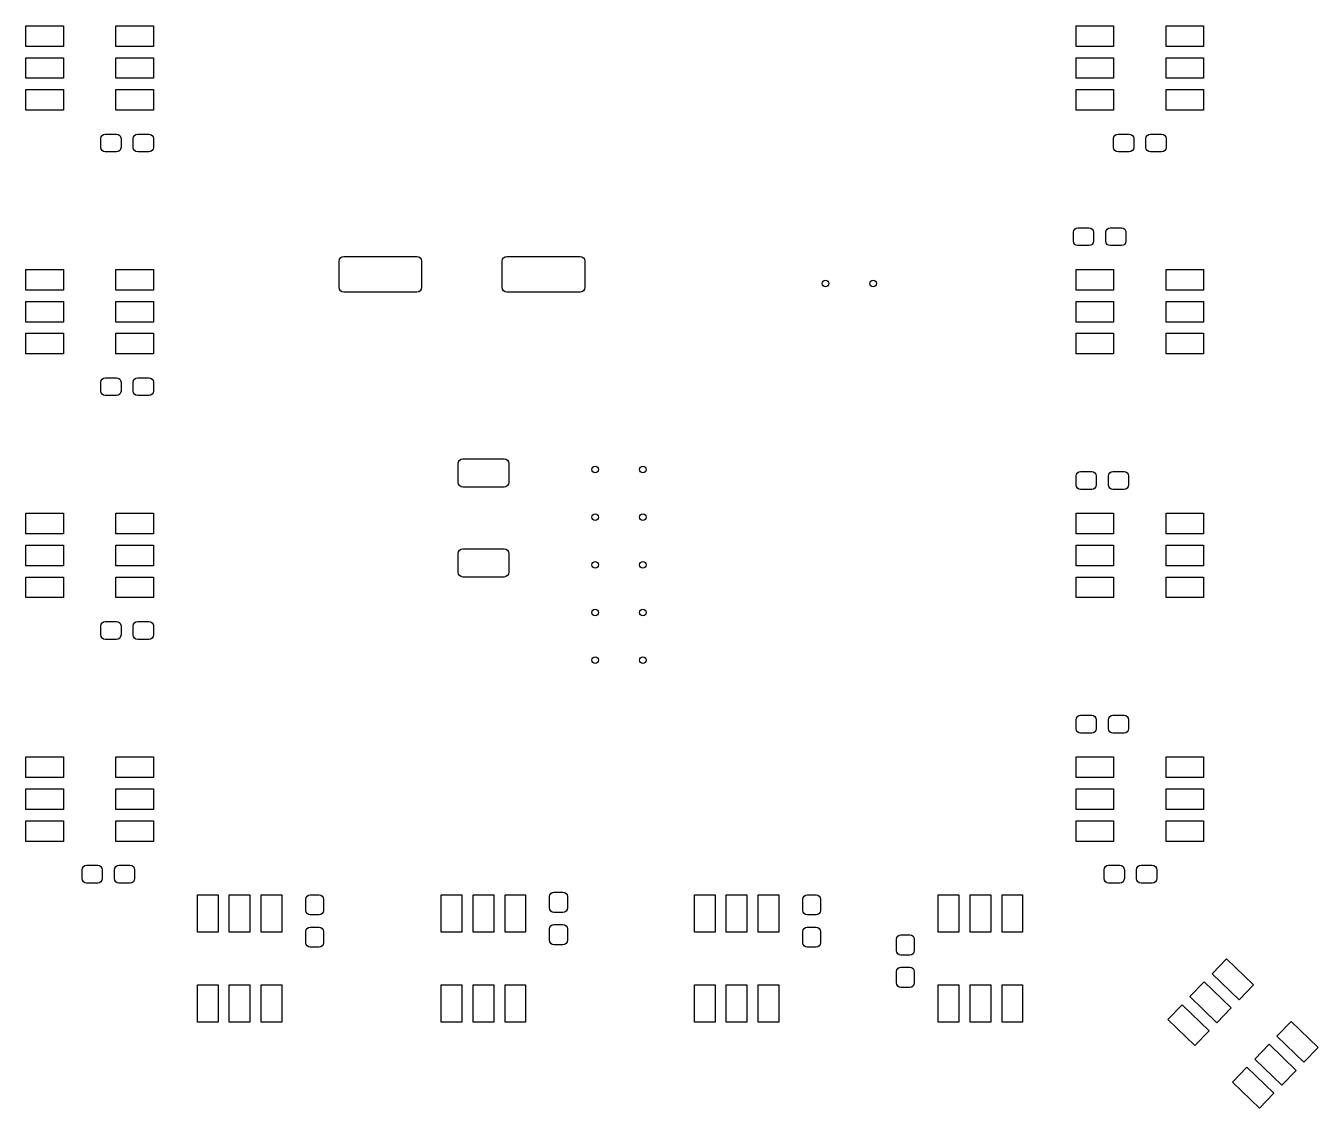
# Model space of a CAD drawing. Extents: x 4.2 to 6.91, y -6.16 to -1.32.
# Drawn here: x 4.197 to 6.91, y -6.161 to -3.888 of the extents above; entities that cross this region are included whole.
import ezdxf

# ---------------------------------------------------------------- set-up
doc = ezdxf.new("R2010")
doc.units = 0
doc.header["$MEASUREMENT"] = 0
doc.layers.add('BLACK', color=7, linetype='CONTINUOUS')

msp = doc.modelspace()

# ---------------------------------------------------------------- linework, layer by layer
at = {"layer": 'BLACK', "linetype": 'CONTINUOUS'}
for p, q in [((4.1969, -3.9311), (4.1969, -3.8878)), ((4.1969, -3.8878), (4.2756, -3.8878)), ((4.2756, -3.8878), (4.2756, -3.9311)), ((4.3858, -3.9311), (4.3858, -3.8878)), ((4.3858, -3.8878), (4.4646, -3.8878)), ((4.4646, -3.8878), (4.4646, -3.9311)), ((6.4016, -3.9311), (6.4016, -3.8878)), ((6.4016, -3.8878), (6.4803, -3.8878)), ((6.4803, -3.8878), (6.4803, -3.9311)), ((6.5906, -3.9311), (6.5906, -3.8878)), ((6.5906, -3.8878), (6.6693, -3.8878)), ((6.6693, -3.8878), (6.6693, -3.9311)), ((4.2756, -3.9311), (4.1969, -3.9311)), ((4.4646, -3.9311), (4.3858, -3.9311)), ((6.4803, -3.9311), (6.4016, -3.9311)), ((6.6693, -3.9311), (6.5906, -3.9311)), ((4.1969, -3.998), (4.1969, -3.9547)), ((4.1969, -3.9547), (4.2756, -3.9547)), ((4.2756, -3.9547), (4.2756, -3.998)), ((4.3858, -3.998), (4.3858, -3.9547)), ((4.3858, -3.9547), (4.4646, -3.9547)), ((4.4646, -3.9547), (4.4646, -3.998)), ((6.4016, -3.998), (6.4016, -3.9547)), ((6.4016, -3.9547), (6.4803, -3.9547)), ((6.4803, -3.9547), (6.4803, -3.998)), ((6.5906, -3.998), (6.5906, -3.9547)), ((6.5906, -3.9547), (6.6693, -3.9547)), ((6.6693, -3.9547), (6.6693, -3.998)), ((4.2756, -3.998), (4.1969, -3.998)), ((4.4646, -3.998), (4.3858, -3.998)), ((6.4803, -3.998), (6.4016, -3.998)), ((6.6693, -3.998), (6.5906, -3.998)), ((4.1969, -4.065), (4.1969, -4.0217)), ((4.1969, -4.0217), (4.2756, -4.0217)), ((4.2756, -4.0217), (4.2756, -4.065)), ((4.3858, -4.065), (4.3858, -4.0217)), ((4.3858, -4.0217), (4.4646, -4.0217)), ((4.4646, -4.0217), (4.4646, -4.065)), ((6.4016, -4.065), (6.4016, -4.0217)), ((6.4016, -4.0217), (6.4803, -4.0217)), ((6.4803, -4.0217), (6.4803, -4.065)), ((6.5906, -4.065), (6.5906, -4.0217)), ((6.5906, -4.0217), (6.6693, -4.0217)), ((6.6693, -4.0217), (6.6693, -4.065)), ((4.2756, -4.065), (4.1969, -4.065)), ((4.4646, -4.065), (4.3858, -4.065)), ((6.4803, -4.065), (6.4016, -4.065)), ((6.6693, -4.065), (6.5906, -4.065)), ((4.3543, -4.1245), (4.355, -4.1209)), ((4.355, -4.1209), (4.3571, -4.1179)), ((4.3571, -4.1179), (4.3601, -4.1159)), ((4.3601, -4.1159), (4.3637, -4.1152)), ((4.3637, -4.1152), (4.3873, -4.1152)), ((4.3873, -4.1152), (4.3909, -4.1159)), ((4.3909, -4.1159), (4.3939, -4.1179)), ((4.3939, -4.1179), (4.3959, -4.1209)), ((4.3959, -4.1209), (4.3967, -4.1245)), ((4.4222, -4.1245), (4.423, -4.1209)), ((4.423, -4.1209), (4.425, -4.1179)), ((4.425, -4.1179), (4.428, -4.1159)), ((4.428, -4.1159), (4.4316, -4.1152)), ((4.4316, -4.1152), (4.4552, -4.1152)), ((4.4552, -4.1152), (4.4588, -4.1159)), ((4.4588, -4.1159), (4.4618, -4.1179)), ((4.4618, -4.1179), (4.4639, -4.1209)), ((4.4639, -4.1209), (4.4646, -4.1245)), ((6.4803, -4.1245), (6.481, -4.1209)), ((6.481, -4.1209), (6.4831, -4.1179)), ((6.4831, -4.1179), (6.4861, -4.1159)), ((6.4861, -4.1159), (6.4897, -4.1152)), ((6.4897, -4.1152), (6.5133, -4.1152)), ((6.5133, -4.1152), (6.5169, -4.1159)), ((6.5169, -4.1159), (6.5199, -4.1179)), ((6.5199, -4.1179), (6.5219, -4.1209)), ((6.5219, -4.1209), (6.5226, -4.1245)), ((6.5482, -4.1245), (6.5489, -4.1209)), ((6.5489, -4.1209), (6.551, -4.1179)), ((6.551, -4.1179), (6.554, -4.1159)), ((6.554, -4.1159), (6.5576, -4.1152)), ((6.5576, -4.1152), (6.5812, -4.1152)), ((6.5812, -4.1152), (6.5848, -4.1159)), ((6.5848, -4.1159), (6.5878, -4.1179)), ((6.5878, -4.1179), (6.5898, -4.1209)), ((6.5898, -4.1209), (6.5906, -4.1245)), ((4.3543, -4.1432), (4.3543, -4.1245)), ((4.355, -4.1468), (4.3543, -4.1432)), ((4.3571, -4.1498), (4.355, -4.1468)), ((4.3601, -4.1518), (4.3571, -4.1498)), ((4.3939, -4.1498), (4.3909, -4.1518)), ((4.3959, -4.1468), (4.3939, -4.1498)), ((4.3967, -4.1432), (4.3959, -4.1468)), ((4.3967, -4.1245), (4.3967, -4.1432)), ((4.4222, -4.1432), (4.4222, -4.1245)), ((4.423, -4.1468), (4.4222, -4.1432)), ((4.425, -4.1498), (4.423, -4.1468)), ((4.428, -4.1518), (4.425, -4.1498)), ((4.4618, -4.1498), (4.4588, -4.1518)), ((4.4639, -4.1468), (4.4618, -4.1498)), ((4.4646, -4.1432), (4.4639, -4.1468)), ((4.4646, -4.1245), (4.4646, -4.1432)), ((6.4803, -4.1432), (6.4803, -4.1245)), ((6.481, -4.1468), (6.4803, -4.1432)), ((6.4831, -4.1498), (6.481, -4.1468)), ((6.4861, -4.1518), (6.4831, -4.1498)), ((6.5199, -4.1498), (6.5169, -4.1518)), ((6.5219, -4.1468), (6.5199, -4.1498)), ((6.5226, -4.1432), (6.5219, -4.1468)), ((6.5226, -4.1245), (6.5226, -4.1432)), ((6.5482, -4.1432), (6.5482, -4.1245)), ((6.5489, -4.1468), (6.5482, -4.1432)), ((6.551, -4.1498), (6.5489, -4.1468)), ((6.554, -4.1518), (6.551, -4.1498)), ((6.5878, -4.1498), (6.5848, -4.1518)), ((6.5898, -4.1468), (6.5878, -4.1498)), ((6.5906, -4.1432), (6.5898, -4.1468)), ((6.5906, -4.1245), (6.5906, -4.1432)), ((4.3637, -4.1526), (4.3601, -4.1518)), ((4.3873, -4.1526), (4.3637, -4.1526)), ((4.3909, -4.1518), (4.3873, -4.1526)), ((4.4316, -4.1526), (4.428, -4.1518)), ((4.4552, -4.1526), (4.4316, -4.1526)), ((4.4588, -4.1518), (4.4552, -4.1526)), ((6.4897, -4.1526), (6.4861, -4.1518)), ((6.5133, -4.1526), (6.4897, -4.1526)), ((6.5169, -4.1518), (6.5133, -4.1526)), ((6.5576, -4.1526), (6.554, -4.1518)), ((6.5812, -4.1526), (6.5576, -4.1526)), ((6.5848, -4.1518), (6.5812, -4.1526)), ((6.3989, -4.3147), (6.4019, -4.3127)), ((6.4019, -4.3127), (6.4055, -4.312)), ((6.4055, -4.312), (6.4291, -4.312)), ((6.4291, -4.312), (6.4327, -4.3127)), ((6.4327, -4.3127), (6.4357, -4.3147)), ((6.4668, -4.3147), (6.4698, -4.3127)), ((6.4698, -4.3127), (6.4734, -4.312)), ((6.4734, -4.312), (6.497, -4.312)), ((6.497, -4.312), (6.5006, -4.3127)), ((6.5006, -4.3127), (6.5037, -4.3147)), ((6.3962, -4.3214), (6.3969, -4.3178)), ((6.3962, -4.3401), (6.3962, -4.3214)), ((6.3969, -4.3436), (6.3962, -4.3401)), ((6.3969, -4.3178), (6.3989, -4.3147)), ((6.4357, -4.3147), (6.4378, -4.3178)), ((6.4378, -4.3178), (6.4385, -4.3214)), ((6.4385, -4.3401), (6.4378, -4.3436)), ((6.4385, -4.3214), (6.4385, -4.3401)), ((6.4641, -4.3214), (6.4648, -4.3178)), ((6.4641, -4.3401), (6.4641, -4.3214)), ((6.4648, -4.3436), (6.4641, -4.3401)), ((6.4648, -4.3178), (6.4668, -4.3147)), ((6.5037, -4.3147), (6.5057, -4.3178)), ((6.5057, -4.3178), (6.5064, -4.3214)), ((6.5064, -4.3401), (6.5057, -4.3436)), ((6.5064, -4.3214), (6.5064, -4.3401)), ((6.3989, -4.3467), (6.3969, -4.3436)), ((6.4019, -4.3487), (6.3989, -4.3467)), ((6.4055, -4.3494), (6.4019, -4.3487)), ((6.4291, -4.3494), (6.4055, -4.3494)), ((6.4327, -4.3487), (6.4291, -4.3494)), ((6.4357, -4.3467), (6.4327, -4.3487)), ((6.4378, -4.3436), (6.4357, -4.3467)), ((6.4668, -4.3467), (6.4648, -4.3436)), ((6.4698, -4.3487), (6.4668, -4.3467)), ((6.4734, -4.3494), (6.4698, -4.3487)), ((6.497, -4.3494), (6.4734, -4.3494)), ((6.5006, -4.3487), (6.497, -4.3494)), ((6.5037, -4.3467), (6.5006, -4.3487)), ((6.5057, -4.3436), (6.5037, -4.3467)), ((4.8543, -4.3819), (4.8551, -4.3781)), ((4.8543, -4.437), (4.8543, -4.3819)), ((4.8551, -4.3781), (4.8572, -4.3749)), ((4.8572, -4.3749), (4.8604, -4.3728)), ((4.8604, -4.3728), (4.8642, -4.372)), ((4.8642, -4.372), (5.0177, -4.372)), ((5.0177, -4.372), (5.0215, -4.3728)), ((5.0215, -4.3728), (5.0247, -4.3749)), ((5.0247, -4.3749), (5.0268, -4.3781)), ((5.0268, -4.3781), (5.0276, -4.3819)), ((5.0276, -4.3819), (5.0276, -4.437)), ((5.1969, -4.3819), (5.1976, -4.3781)), ((5.1969, -4.437), (5.1969, -4.3819)), ((5.1976, -4.3781), (5.1997, -4.3749)), ((5.1997, -4.3749), (5.2029, -4.3728)), ((5.2029, -4.3728), (5.2067, -4.372)), ((5.2067, -4.372), (5.3602, -4.372)), ((5.3602, -4.372), (5.364, -4.3728)), ((5.364, -4.3728), (5.3672, -4.3749)), ((5.3672, -4.3749), (5.3693, -4.3781)), ((5.3693, -4.3781), (5.3701, -4.3819)), ((5.3701, -4.3819), (5.3701, -4.437)), ((4.1969, -4.4429), (4.1969, -4.3996)), ((4.1969, -4.3996), (4.2756, -4.3996)), ((4.2756, -4.3996), (4.2756, -4.4429)), ((4.3858, -4.4429), (4.3858, -4.3996)), ((4.3858, -4.3996), (4.4646, -4.3996)), ((4.4646, -4.3996), (4.4646, -4.4429)), ((6.4016, -4.4429), (6.4016, -4.3996)), ((6.4016, -4.3996), (6.4803, -4.3996)), ((6.4803, -4.3996), (6.4803, -4.4429)), ((6.5906, -4.4429), (6.5906, -4.3996)), ((6.5906, -4.3996), (6.6693, -4.3996)), ((6.6693, -4.3996), (6.6693, -4.4429)), ((4.2756, -4.4429), (4.1969, -4.4429)), ((4.4646, -4.4429), (4.3858, -4.4429)), ((4.8551, -4.4408), (4.8543, -4.437)), ((4.8572, -4.444), (4.8551, -4.4408)), ((4.8604, -4.4461), (4.8572, -4.444)), ((4.8642, -4.4469), (4.8604, -4.4461)), ((5.0177, -4.4469), (4.8642, -4.4469)), ((5.0215, -4.4461), (5.0177, -4.4469)), ((5.0247, -4.444), (5.0215, -4.4461)), ((5.0268, -4.4408), (5.0247, -4.444)), ((5.0276, -4.437), (5.0268, -4.4408)), ((5.1976, -4.4408), (5.1969, -4.437)), ((5.1997, -4.444), (5.1976, -4.4408)), ((5.2029, -4.4461), (5.1997, -4.444)), ((5.2067, -4.4469), (5.2029, -4.4461)), ((5.3602, -4.4469), (5.2067, -4.4469)), ((5.364, -4.4461), (5.3602, -4.4469)), ((5.3672, -4.444), (5.364, -4.4461)), ((5.3693, -4.4408), (5.3672, -4.444)), ((5.3701, -4.437), (5.3693, -4.4408)), ((6.4803, -4.4429), (6.4016, -4.4429)), ((6.6693, -4.4429), (6.5906, -4.4429)), ((4.1969, -4.5098), (4.1969, -4.4665)), ((4.1969, -4.4665), (4.2756, -4.4665)), ((4.2756, -4.4665), (4.2756, -4.5098)), ((4.3858, -4.5098), (4.3858, -4.4665)), ((4.3858, -4.4665), (4.4646, -4.4665)), ((4.4646, -4.4665), (4.4646, -4.5098)), ((6.4016, -4.5098), (6.4016, -4.4665)), ((6.4016, -4.4665), (6.4803, -4.4665)), ((6.4803, -4.4665), (6.4803, -4.5098)), ((6.5906, -4.5098), (6.5906, -4.4665)), ((6.5906, -4.4665), (6.6693, -4.4665)), ((6.6693, -4.4665), (6.6693, -4.5098)), ((4.2756, -4.5098), (4.1969, -4.5098)), ((4.4646, -4.5098), (4.3858, -4.5098)), ((6.4803, -4.5098), (6.4016, -4.5098)), ((6.6693, -4.5098), (6.5906, -4.5098)), ((4.1969, -4.5768), (4.1969, -4.5335)), ((4.1969, -4.5335), (4.2756, -4.5335)), ((4.2756, -4.5335), (4.2756, -4.5768)), ((4.3858, -4.5768), (4.3858, -4.5335)), ((4.3858, -4.5335), (4.4646, -4.5335)), ((4.4646, -4.5335), (4.4646, -4.5768)), ((6.4016, -4.5768), (6.4016, -4.5335)), ((6.4016, -4.5335), (6.4803, -4.5335)), ((6.4803, -4.5335), (6.4803, -4.5768)), ((6.5906, -4.5768), (6.5906, -4.5335)), ((6.5906, -4.5335), (6.6693, -4.5335)), ((6.6693, -4.5335), (6.6693, -4.5768)), ((4.2756, -4.5768), (4.1969, -4.5768)), ((4.4646, -4.5768), (4.3858, -4.5768)), ((6.4803, -4.5768), (6.4016, -4.5768)), ((6.6693, -4.5768), (6.5906, -4.5768)), ((4.3543, -4.6363), (4.355, -4.6327)), ((4.3543, -4.655), (4.3543, -4.6363)), ((4.355, -4.6327), (4.3571, -4.6297)), ((4.3571, -4.6297), (4.3601, -4.6277)), ((4.3601, -4.6277), (4.3637, -4.627)), ((4.3637, -4.627), (4.3873, -4.627)), ((4.3873, -4.627), (4.3909, -4.6277)), ((4.3909, -4.6277), (4.3939, -4.6297)), ((4.3939, -4.6297), (4.3959, -4.6327)), ((4.3959, -4.6327), (4.3967, -4.6363)), ((4.3967, -4.6363), (4.3967, -4.655)), ((4.4222, -4.6363), (4.423, -4.6327)), ((4.4222, -4.655), (4.4222, -4.6363)), ((4.423, -4.6327), (4.425, -4.6297)), ((4.425, -4.6297), (4.428, -4.6277)), ((4.428, -4.6277), (4.4316, -4.627)), ((4.4316, -4.627), (4.4552, -4.627)), ((4.4552, -4.627), (4.4588, -4.6277)), ((4.4588, -4.6277), (4.4618, -4.6297)), ((4.4618, -4.6297), (4.4639, -4.6327)), ((4.4639, -4.6327), (4.4646, -4.6363)), ((4.4646, -4.6363), (4.4646, -4.655)), ((4.355, -4.6586), (4.3543, -4.655)), ((4.3571, -4.6616), (4.355, -4.6586)), ((4.3601, -4.6637), (4.3571, -4.6616)), ((4.3637, -4.6644), (4.3601, -4.6637)), ((4.3873, -4.6644), (4.3637, -4.6644)), ((4.3909, -4.6637), (4.3873, -4.6644)), ((4.3939, -4.6616), (4.3909, -4.6637)), ((4.3959, -4.6586), (4.3939, -4.6616)), ((4.3967, -4.655), (4.3959, -4.6586)), ((4.423, -4.6586), (4.4222, -4.655)), ((4.425, -4.6616), (4.423, -4.6586)), ((4.428, -4.6637), (4.425, -4.6616)), ((4.4316, -4.6644), (4.428, -4.6637)), ((4.4552, -4.6644), (4.4316, -4.6644)), ((4.4588, -4.6637), (4.4552, -4.6644)), ((4.4618, -4.6616), (4.4588, -4.6637)), ((4.4639, -4.6586), (4.4618, -4.6616)), ((4.4646, -4.655), (4.4639, -4.6586)), ((5.1051, -4.8033), (5.1072, -4.8001)), ((5.1072, -4.8001), (5.1104, -4.798)), ((5.1104, -4.798), (5.1142, -4.7972)), ((5.1142, -4.7972), (5.2008, -4.7972)), ((5.2008, -4.7972), (5.2046, -4.798)), ((5.2046, -4.798), (5.2077, -4.8001)), ((5.2077, -4.8001), (5.2099, -4.8033)), ((5.1043, -4.8071), (5.1051, -4.8033)), ((5.1043, -4.8465), (5.1043, -4.8071)), ((5.2099, -4.8033), (5.2106, -4.8071)), ((5.2106, -4.8071), (5.2106, -4.8465)), ((6.4023, -4.8296), (6.4043, -4.8266)), ((6.4043, -4.8266), (6.4073, -4.8245)), ((6.4073, -4.8245), (6.4109, -4.8238)), ((6.4109, -4.8238), (6.4345, -4.8238)), ((6.4345, -4.8238), (6.4381, -4.8245)), ((6.4381, -4.8245), (6.4412, -4.8266)), ((6.4412, -4.8266), (6.4432, -4.8296)), ((6.4702, -4.8296), (6.4722, -4.8266)), ((6.4722, -4.8266), (6.4753, -4.8245)), ((6.4753, -4.8245), (6.4788, -4.8238)), ((6.4788, -4.8238), (6.5025, -4.8238)), ((6.5025, -4.8238), (6.506, -4.8245)), ((6.506, -4.8245), (6.5091, -4.8266)), ((6.5091, -4.8266), (6.5111, -4.8296)), ((5.1051, -4.8502), (5.1043, -4.8465)), ((5.1072, -4.8534), (5.1051, -4.8502)), ((5.1104, -4.8556), (5.1072, -4.8534)), ((5.1142, -4.8563), (5.1104, -4.8556)), ((5.2046, -4.8556), (5.2008, -4.8563)), ((5.2077, -4.8534), (5.2046, -4.8556)), ((5.2099, -4.8502), (5.2077, -4.8534)), ((5.2106, -4.8465), (5.2099, -4.8502)), ((6.4016, -4.8332), (6.4023, -4.8296)), ((6.4016, -4.8519), (6.4016, -4.8332)), ((6.4023, -4.8554), (6.4016, -4.8519)), ((6.4043, -4.8585), (6.4023, -4.8554)), ((6.4432, -4.8554), (6.4412, -4.8585)), ((6.4432, -4.8296), (6.4439, -4.8332)), ((6.4439, -4.8519), (6.4432, -4.8554)), ((6.4439, -4.8332), (6.4439, -4.8519)), ((6.4695, -4.8332), (6.4702, -4.8296)), ((6.4695, -4.8519), (6.4695, -4.8332)), ((6.4702, -4.8554), (6.4695, -4.8519)), ((6.4722, -4.8585), (6.4702, -4.8554)), ((6.5111, -4.8554), (6.5091, -4.8585)), ((6.5111, -4.8296), (6.5118, -4.8332)), ((6.5118, -4.8519), (6.5111, -4.8554)), ((6.5118, -4.8332), (6.5118, -4.8519)), ((5.2008, -4.8563), (5.1142, -4.8563)), ((6.4073, -4.8605), (6.4043, -4.8585)), ((6.4109, -4.8612), (6.4073, -4.8605)), ((6.4345, -4.8612), (6.4109, -4.8612)), ((6.4381, -4.8605), (6.4345, -4.8612)), ((6.4412, -4.8585), (6.4381, -4.8605)), ((6.4753, -4.8605), (6.4722, -4.8585)), ((6.4788, -4.8612), (6.4753, -4.8605)), ((6.5025, -4.8612), (6.4788, -4.8612)), ((6.506, -4.8605), (6.5025, -4.8612)), ((6.5091, -4.8585), (6.506, -4.8605)), ((4.1969, -4.9547), (4.1969, -4.9114)), ((4.1969, -4.9114), (4.2756, -4.9114)), ((4.2756, -4.9114), (4.2756, -4.9547)), ((4.3858, -4.9547), (4.3858, -4.9114)), ((4.3858, -4.9114), (4.4646, -4.9114)), ((4.4646, -4.9114), (4.4646, -4.9547)), ((6.4016, -4.9547), (6.4016, -4.9114)), ((6.4016, -4.9114), (6.4803, -4.9114)), ((6.4803, -4.9114), (6.4803, -4.9547)), ((6.5906, -4.9547), (6.5906, -4.9114)), ((6.5906, -4.9114), (6.6693, -4.9114)), ((6.6693, -4.9114), (6.6693, -4.9547)), ((4.2756, -4.9547), (4.1969, -4.9547)), ((4.4646, -4.9547), (4.3858, -4.9547)), ((6.4803, -4.9547), (6.4016, -4.9547)), ((6.6693, -4.9547), (6.5906, -4.9547)), ((4.1969, -5.0217), (4.1969, -4.9783)), ((4.1969, -4.9783), (4.2756, -4.9783)), ((4.2756, -4.9783), (4.2756, -5.0217)), ((4.3858, -5.0217), (4.3858, -4.9783)), ((4.3858, -4.9783), (4.4646, -4.9783)), ((4.4646, -4.9783), (4.4646, -5.0217)), ((5.1051, -4.9923), (5.1072, -4.9891)), ((5.1072, -4.9891), (5.1104, -4.987)), ((5.1104, -4.987), (5.1142, -4.9862)), ((5.1142, -4.9862), (5.2008, -4.9862)), ((5.2008, -4.9862), (5.2046, -4.987)), ((5.2046, -4.987), (5.2077, -4.9891)), ((5.2077, -4.9891), (5.2099, -4.9923)), ((6.4016, -5.0217), (6.4016, -4.9783)), ((6.4016, -4.9783), (6.4803, -4.9783)), ((6.4803, -4.9783), (6.4803, -5.0217)), ((6.5906, -5.0217), (6.5906, -4.9783)), ((6.5906, -4.9783), (6.6693, -4.9783)), ((6.6693, -4.9783), (6.6693, -5.0217)), ((5.1043, -4.9961), (5.1051, -4.9923)), ((5.1043, -5.0354), (5.1043, -4.9961)), ((5.2099, -4.9923), (5.2106, -4.9961)), ((5.2106, -4.9961), (5.2106, -5.0354)), ((4.2756, -5.0217), (4.1969, -5.0217)), ((4.1969, -5.0886), (4.1969, -5.0453)), ((4.1969, -5.0453), (4.2756, -5.0453)), ((4.2756, -5.0453), (4.2756, -5.0886)), ((4.4646, -5.0217), (4.3858, -5.0217)), ((4.3858, -5.0886), (4.3858, -5.0453)), ((4.3858, -5.0453), (4.4646, -5.0453)), ((4.4646, -5.0453), (4.4646, -5.0886)), ((5.1051, -5.0392), (5.1043, -5.0354)), ((5.1072, -5.0424), (5.1051, -5.0392)), ((5.1104, -5.0445), (5.1072, -5.0424)), ((5.1142, -5.0453), (5.1104, -5.0445)), ((5.2008, -5.0453), (5.1142, -5.0453)), ((5.2046, -5.0445), (5.2008, -5.0453)), ((5.2077, -5.0424), (5.2046, -5.0445)), ((5.2099, -5.0392), (5.2077, -5.0424)), ((5.2106, -5.0354), (5.2099, -5.0392)), ((6.4803, -5.0217), (6.4016, -5.0217)), ((6.4016, -5.0886), (6.4016, -5.0453)), ((6.4016, -5.0453), (6.4803, -5.0453)), ((6.4803, -5.0453), (6.4803, -5.0886)), ((6.6693, -5.0217), (6.5906, -5.0217)), ((6.5906, -5.0886), (6.5906, -5.0453)), ((6.5906, -5.0453), (6.6693, -5.0453)), ((6.6693, -5.0453), (6.6693, -5.0886)), ((4.2756, -5.0886), (4.1969, -5.0886)), ((4.4646, -5.0886), (4.3858, -5.0886)), ((6.4803, -5.0886), (6.4016, -5.0886)), ((6.6693, -5.0886), (6.5906, -5.0886)), ((4.3543, -5.1481), (4.355, -5.1446)), ((4.3543, -5.1668), (4.3543, -5.1481)), ((4.355, -5.1446), (4.3571, -5.1415)), ((4.3571, -5.1415), (4.3601, -5.1395)), ((4.3601, -5.1395), (4.3637, -5.1388)), ((4.3637, -5.1388), (4.3873, -5.1388)), ((4.3873, -5.1388), (4.3909, -5.1395)), ((4.3909, -5.1395), (4.3939, -5.1415)), ((4.3939, -5.1415), (4.3959, -5.1446)), ((4.3959, -5.1446), (4.3967, -5.1481)), ((4.3967, -5.1481), (4.3967, -5.1668)), ((4.4222, -5.1481), (4.423, -5.1446)), ((4.4222, -5.1668), (4.4222, -5.1481)), ((4.423, -5.1446), (4.425, -5.1415)), ((4.425, -5.1415), (4.428, -5.1395)), ((4.428, -5.1395), (4.4316, -5.1388)), ((4.4316, -5.1388), (4.4552, -5.1388)), ((4.4552, -5.1388), (4.4588, -5.1395)), ((4.4588, -5.1395), (4.4618, -5.1415)), ((4.4618, -5.1415), (4.4639, -5.1446)), ((4.4639, -5.1446), (4.4646, -5.1481)), ((4.4646, -5.1481), (4.4646, -5.1668)), ((4.355, -5.1704), (4.3543, -5.1668)), ((4.3571, -5.1734), (4.355, -5.1704)), ((4.3601, -5.1755), (4.3571, -5.1734)), ((4.3637, -5.1762), (4.3601, -5.1755)), ((4.3873, -5.1762), (4.3637, -5.1762)), ((4.3909, -5.1755), (4.3873, -5.1762)), ((4.3939, -5.1734), (4.3909, -5.1755)), ((4.3959, -5.1704), (4.3939, -5.1734)), ((4.3967, -5.1668), (4.3959, -5.1704)), ((4.423, -5.1704), (4.4222, -5.1668)), ((4.425, -5.1734), (4.423, -5.1704)), ((4.428, -5.1755), (4.425, -5.1734)), ((4.4316, -5.1762), (4.428, -5.1755)), ((4.4552, -5.1762), (4.4316, -5.1762)), ((4.4588, -5.1755), (4.4552, -5.1762)), ((4.4618, -5.1734), (4.4588, -5.1755)), ((4.4639, -5.1704), (4.4618, -5.1734)), ((4.4646, -5.1668), (4.4639, -5.1704)), ((6.4016, -5.345), (6.4023, -5.3414)), ((6.4023, -5.3414), (6.4043, -5.3384)), ((6.4043, -5.3384), (6.4073, -5.3363)), ((6.4073, -5.3363), (6.4109, -5.3356)), ((6.4109, -5.3356), (6.4345, -5.3356)), ((6.4345, -5.3356), (6.4381, -5.3363)), ((6.4381, -5.3363), (6.4412, -5.3384)), ((6.4412, -5.3384), (6.4432, -5.3414)), ((6.4432, -5.3414), (6.4439, -5.345)), ((6.4695, -5.345), (6.4702, -5.3414)), ((6.4702, -5.3414), (6.4722, -5.3384)), ((6.4722, -5.3384), (6.4753, -5.3363)), ((6.4753, -5.3363), (6.4788, -5.3356)), ((6.4788, -5.3356), (6.5025, -5.3356)), ((6.5025, -5.3356), (6.506, -5.3363)), ((6.506, -5.3363), (6.5091, -5.3384)), ((6.5091, -5.3384), (6.5111, -5.3414)), ((6.5111, -5.3414), (6.5118, -5.345)), ((6.4016, -5.3637), (6.4016, -5.345)), ((6.4023, -5.3673), (6.4016, -5.3637)), ((6.4043, -5.3703), (6.4023, -5.3673)), ((6.4073, -5.3723), (6.4043, -5.3703)), ((6.4412, -5.3703), (6.4381, -5.3723)), ((6.4432, -5.3673), (6.4412, -5.3703)), ((6.4439, -5.3637), (6.4432, -5.3673)), ((6.4439, -5.345), (6.4439, -5.3637)), ((6.4695, -5.3637), (6.4695, -5.345)), ((6.4702, -5.3673), (6.4695, -5.3637)), ((6.4722, -5.3703), (6.4702, -5.3673)), ((6.4753, -5.3723), (6.4722, -5.3703)), ((6.5091, -5.3703), (6.506, -5.3723)), ((6.5111, -5.3673), (6.5091, -5.3703)), ((6.5118, -5.3637), (6.5111, -5.3673)), ((6.5118, -5.345), (6.5118, -5.3637)), ((6.4109, -5.373), (6.4073, -5.3723)), ((6.4345, -5.373), (6.4109, -5.373)), ((6.4381, -5.3723), (6.4345, -5.373)), ((6.4788, -5.373), (6.4753, -5.3723)), ((6.5025, -5.373), (6.4788, -5.373)), ((6.506, -5.3723), (6.5025, -5.373)), ((4.1969, -5.4665), (4.1969, -5.4232)), ((4.1969, -5.4232), (4.2756, -5.4232)), ((4.2756, -5.4232), (4.2756, -5.4665)), ((4.3858, -5.4665), (4.3858, -5.4232)), ((4.3858, -5.4232), (4.4646, -5.4232)), ((4.4646, -5.4232), (4.4646, -5.4665)), ((6.4016, -5.4665), (6.4016, -5.4232)), ((6.4016, -5.4232), (6.4803, -5.4232)), ((6.4803, -5.4232), (6.4803, -5.4665)), ((6.5906, -5.4665), (6.5906, -5.4232)), ((6.5906, -5.4232), (6.6693, -5.4232)), ((6.6693, -5.4232), (6.6693, -5.4665)), ((4.2756, -5.4665), (4.1969, -5.4665)), ((4.4646, -5.4665), (4.3858, -5.4665)), ((6.4803, -5.4665), (6.4016, -5.4665)), ((6.6693, -5.4665), (6.5906, -5.4665)), ((4.1969, -5.5335), (4.1969, -5.4902)), ((4.1969, -5.4902), (4.2756, -5.4902)), ((4.2756, -5.4902), (4.2756, -5.5335)), ((4.3858, -5.5335), (4.3858, -5.4902)), ((4.3858, -5.4902), (4.4646, -5.4902)), ((4.4646, -5.4902), (4.4646, -5.5335)), ((6.4016, -5.5335), (6.4016, -5.4902)), ((6.4016, -5.4902), (6.4803, -5.4902)), ((6.4803, -5.4902), (6.4803, -5.5335)), ((6.5906, -5.5335), (6.5906, -5.4902)), ((6.5906, -5.4902), (6.6693, -5.4902)), ((6.6693, -5.4902), (6.6693, -5.5335)), ((4.2756, -5.5335), (4.1969, -5.5335)), ((4.4646, -5.5335), (4.3858, -5.5335)), ((6.4803, -5.5335), (6.4016, -5.5335)), ((6.6693, -5.5335), (6.5906, -5.5335)), ((4.1969, -5.6004), (4.1969, -5.5571)), ((4.1969, -5.5571), (4.2756, -5.5571)), ((4.2756, -5.5571), (4.2756, -5.6004)), ((4.3858, -5.6004), (4.3858, -5.5571)), ((4.3858, -5.5571), (4.4646, -5.5571)), ((4.4646, -5.5571), (4.4646, -5.6004)), ((6.4016, -5.6004), (6.4016, -5.5571)), ((6.4016, -5.5571), (6.4803, -5.5571)), ((6.4803, -5.5571), (6.4803, -5.6004)), ((6.5906, -5.6004), (6.5906, -5.5571)), ((6.5906, -5.5571), (6.6693, -5.5571)), ((6.6693, -5.5571), (6.6693, -5.6004)), ((4.2756, -5.6004), (4.1969, -5.6004)), ((4.4646, -5.6004), (4.3858, -5.6004)), ((6.4803, -5.6004), (6.4016, -5.6004)), ((6.6693, -5.6004), (6.5906, -5.6004)), ((4.315, -5.6599), (4.3157, -5.6564)), ((4.315, -5.6786), (4.315, -5.6599)), ((4.3157, -5.6564), (4.3177, -5.6533)), ((4.3177, -5.6533), (4.3207, -5.6513)), ((4.3207, -5.6513), (4.3243, -5.6506)), ((4.3243, -5.6506), (4.3479, -5.6506)), ((4.3479, -5.6506), (4.3515, -5.6513)), ((4.3515, -5.6513), (4.3545, -5.6533)), ((4.3545, -5.6533), (4.3566, -5.6564)), ((4.3566, -5.6564), (4.3573, -5.6599)), ((4.3573, -5.6599), (4.3573, -5.6786)), ((4.3829, -5.6599), (4.3836, -5.6564)), ((4.3829, -5.6786), (4.3829, -5.6599)), ((4.3836, -5.6564), (4.3856, -5.6533)), ((4.3856, -5.6533), (4.3886, -5.6513)), ((4.3886, -5.6513), (4.3922, -5.6506)), ((4.3922, -5.6506), (4.4158, -5.6506)), ((4.4158, -5.6506), (4.4194, -5.6513)), ((4.4194, -5.6513), (4.4225, -5.6533)), ((4.4225, -5.6533), (4.4245, -5.6564)), ((4.4245, -5.6564), (4.4252, -5.6599)), ((4.4252, -5.6599), (4.4252, -5.6786)), ((6.4606, -5.6599), (6.4613, -5.6564)), ((6.4606, -5.6786), (6.4606, -5.6599)), ((6.4613, -5.6564), (6.4634, -5.6533)), ((6.4634, -5.6533), (6.4664, -5.6513)), ((6.4664, -5.6513), (6.47, -5.6506)), ((6.47, -5.6506), (6.4936, -5.6506)), ((6.4936, -5.6506), (6.4972, -5.6513)), ((6.4972, -5.6513), (6.5002, -5.6533)), ((6.5002, -5.6533), (6.5022, -5.6564)), ((6.5022, -5.6564), (6.503, -5.6599)), ((6.503, -5.6599), (6.503, -5.6786)), ((6.5285, -5.6599), (6.5293, -5.6564)), ((6.5285, -5.6786), (6.5285, -5.6599)), ((6.5293, -5.6564), (6.5313, -5.6533)), ((6.5313, -5.6533), (6.5343, -5.6513)), ((6.5343, -5.6513), (6.5379, -5.6506)), ((6.5379, -5.6506), (6.5615, -5.6506)), ((6.5615, -5.6506), (6.5651, -5.6513)), ((6.5651, -5.6513), (6.5681, -5.6533)), ((6.5681, -5.6533), (6.5702, -5.6564)), ((6.5702, -5.6564), (6.5709, -5.6599)), ((6.5709, -5.6599), (6.5709, -5.6786)), ((4.3157, -5.6822), (4.315, -5.6786)), ((4.3177, -5.6853), (4.3157, -5.6822)), ((4.3207, -5.6873), (4.3177, -5.6853)), ((4.3243, -5.688), (4.3207, -5.6873)), ((4.3479, -5.688), (4.3243, -5.688)), ((4.3515, -5.6873), (4.3479, -5.688)), ((4.3545, -5.6853), (4.3515, -5.6873)), ((4.3566, -5.6822), (4.3545, -5.6853)), ((4.3573, -5.6786), (4.3566, -5.6822)), ((4.3836, -5.6822), (4.3829, -5.6786)), ((4.3856, -5.6853), (4.3836, -5.6822)), ((4.3886, -5.6873), (4.3856, -5.6853)), ((4.3922, -5.688), (4.3886, -5.6873)), ((4.4158, -5.688), (4.3922, -5.688)), ((4.4194, -5.6873), (4.4158, -5.688)), ((4.4225, -5.6853), (4.4194, -5.6873)), ((4.4245, -5.6822), (4.4225, -5.6853)), ((4.4252, -5.6786), (4.4245, -5.6822)), ((6.4613, -5.6822), (6.4606, -5.6786)), ((6.4634, -5.6853), (6.4613, -5.6822)), ((6.4664, -5.6873), (6.4634, -5.6853)), ((6.47, -5.688), (6.4664, -5.6873)), ((6.4936, -5.688), (6.47, -5.688)), ((6.4972, -5.6873), (6.4936, -5.688)), ((6.5002, -5.6853), (6.4972, -5.6873)), ((6.5022, -5.6822), (6.5002, -5.6853)), ((6.503, -5.6786), (6.5022, -5.6822)), ((6.5293, -5.6822), (6.5285, -5.6786)), ((6.5313, -5.6853), (6.5293, -5.6822)), ((6.5343, -5.6873), (6.5313, -5.6853)), ((6.5379, -5.688), (6.5343, -5.6873)), ((6.5615, -5.688), (6.5379, -5.688)), ((6.5651, -5.6873), (6.5615, -5.688)), ((6.5681, -5.6853), (6.5651, -5.6873)), ((6.5702, -5.6822), (6.5681, -5.6853)), ((6.5709, -5.6786), (6.5702, -5.6822)), ((4.5571, -5.7913), (4.5571, -5.7126)), ((4.5571, -5.7126), (4.6004, -5.7126)), ((4.6004, -5.7126), (4.6004, -5.7913)), ((4.624, -5.7913), (4.624, -5.7126)), ((4.624, -5.7126), (4.6673, -5.7126)), ((4.6673, -5.7126), (4.6673, -5.7913)), ((4.6909, -5.7913), (4.6909, -5.7126)), ((4.6909, -5.7126), (4.7343, -5.7126)), ((4.7343, -5.7126), (4.7343, -5.7913)), ((4.7844, -5.7219), (4.7852, -5.7184)), ((4.7844, -5.7456), (4.7844, -5.7219)), ((4.7852, -5.7184), (4.7872, -5.7153)), ((4.7872, -5.7153), (4.7902, -5.7133)), ((4.7902, -5.7133), (4.7938, -5.7126)), ((4.7938, -5.7126), (4.8125, -5.7126)), ((4.8125, -5.7126), (4.8161, -5.7133)), ((4.8161, -5.7133), (4.8191, -5.7153)), ((4.8191, -5.7153), (4.8211, -5.7184)), ((4.8211, -5.7184), (4.8219, -5.7219)), ((4.8219, -5.7219), (4.8219, -5.7456)), ((5.0689, -5.7913), (5.0689, -5.7126)), ((5.0689, -5.7126), (5.1122, -5.7126)), ((5.1122, -5.7126), (5.1122, -5.7913)), ((5.1358, -5.7913), (5.1358, -5.7126)), ((5.1358, -5.7126), (5.1791, -5.7126)), ((5.1791, -5.7126), (5.1791, -5.7913)), ((5.2028, -5.7913), (5.2028, -5.7126)), ((5.2028, -5.7126), (5.2461, -5.7126)), ((5.2461, -5.7126), (5.2461, -5.7913)), ((5.2963, -5.7165), (5.297, -5.713)), ((5.2963, -5.7402), (5.2963, -5.7165)), ((5.297, -5.713), (5.299, -5.7099)), ((5.299, -5.7099), (5.302, -5.7079)), ((5.302, -5.7079), (5.3056, -5.7072)), ((5.3056, -5.7072), (5.3243, -5.7072)), ((5.3243, -5.7072), (5.3279, -5.7079)), ((5.3279, -5.7079), (5.3309, -5.7099)), ((5.3309, -5.7099), (5.3329, -5.713)), ((5.3329, -5.713), (5.3337, -5.7165)), ((5.3337, -5.7165), (5.3337, -5.7402)), ((5.6004, -5.7913), (5.6004, -5.7126)), ((5.6004, -5.7126), (5.6437, -5.7126)), ((5.6437, -5.7126), (5.6437, -5.7913)), ((5.6673, -5.7913), (5.6673, -5.7126)), ((5.6673, -5.7126), (5.7106, -5.7126)), ((5.7106, -5.7126), (5.7106, -5.7913)), ((5.7343, -5.7913), (5.7343, -5.7126)), ((5.7343, -5.7126), (5.7776, -5.7126)), ((5.7776, -5.7126), (5.7776, -5.7913)), ((5.8278, -5.7219), (5.8285, -5.7184)), ((5.8278, -5.7456), (5.8278, -5.7219)), ((5.8285, -5.7184), (5.8305, -5.7153)), ((5.8305, -5.7153), (5.8335, -5.7133)), ((5.8335, -5.7133), (5.8371, -5.7126)), ((5.8371, -5.7126), (5.8558, -5.7126)), ((5.8558, -5.7126), (5.8594, -5.7133)), ((5.8594, -5.7133), (5.8624, -5.7153)), ((5.8624, -5.7153), (5.8644, -5.7184)), ((5.8644, -5.7184), (5.8652, -5.7219)), ((5.8652, -5.7219), (5.8652, -5.7456)), ((6.1122, -5.7913), (6.1122, -5.7126)), ((6.1122, -5.7126), (6.1555, -5.7126)), ((6.1555, -5.7126), (6.1555, -5.7913)), ((6.1791, -5.7913), (6.1791, -5.7126)), ((6.1791, -5.7126), (6.2224, -5.7126)), ((6.2224, -5.7126), (6.2224, -5.7913)), ((6.2461, -5.7913), (6.2461, -5.7126)), ((6.2461, -5.7126), (6.2894, -5.7126)), ((6.2894, -5.7126), (6.2894, -5.7913)), ((4.7852, -5.7491), (4.7844, -5.7456)), ((4.7872, -5.7522), (4.7852, -5.7491)), ((4.8211, -5.7491), (4.8191, -5.7522)), ((4.8219, -5.7456), (4.8211, -5.7491)), ((5.297, -5.7437), (5.2963, -5.7402)), ((5.299, -5.7468), (5.297, -5.7437)), ((5.302, -5.7488), (5.299, -5.7468)), ((5.3056, -5.7495), (5.302, -5.7488)), ((5.3243, -5.7495), (5.3056, -5.7495)), ((5.3279, -5.7488), (5.3243, -5.7495)), ((5.3309, -5.7468), (5.3279, -5.7488)), ((5.3329, -5.7437), (5.3309, -5.7468)), ((5.3337, -5.7402), (5.3329, -5.7437)), ((5.8285, -5.7491), (5.8278, -5.7456)), ((5.8305, -5.7522), (5.8285, -5.7491)), ((5.8644, -5.7491), (5.8624, -5.7522)), ((5.8652, -5.7456), (5.8644, -5.7491)), ((4.7902, -5.7542), (4.7872, -5.7522)), ((4.7938, -5.7549), (4.7902, -5.7542)), ((4.8125, -5.7549), (4.7938, -5.7549)), ((4.8161, -5.7542), (4.8125, -5.7549)), ((4.8191, -5.7522), (4.8161, -5.7542)), ((5.297, -5.7809), (5.299, -5.7778)), ((5.299, -5.7778), (5.302, -5.7758)), ((5.302, -5.7758), (5.3056, -5.7751)), ((5.3056, -5.7751), (5.3243, -5.7751)), ((5.3243, -5.7751), (5.3279, -5.7758)), ((5.3279, -5.7758), (5.3309, -5.7778)), ((5.3309, -5.7778), (5.3329, -5.7809)), ((5.8335, -5.7542), (5.8305, -5.7522)), ((5.8371, -5.7549), (5.8335, -5.7542)), ((5.8558, -5.7549), (5.8371, -5.7549)), ((5.8594, -5.7542), (5.8558, -5.7549)), ((5.8624, -5.7522), (5.8594, -5.7542)), ((4.6004, -5.7913), (4.5571, -5.7913)), ((4.6673, -5.7913), (4.624, -5.7913)), ((4.7343, -5.7913), (4.6909, -5.7913)), ((4.7844, -5.7899), (4.7852, -5.7863)), ((4.7844, -5.8135), (4.7844, -5.7899)), ((4.7852, -5.7863), (4.7872, -5.7833)), ((4.7872, -5.7833), (4.7902, -5.7812)), ((4.7902, -5.7812), (4.7938, -5.7805)), ((4.7938, -5.7805), (4.8125, -5.7805)), ((4.8125, -5.7805), (4.8161, -5.7812)), ((4.8161, -5.7812), (4.8191, -5.7833)), ((4.8191, -5.7833), (4.8211, -5.7863)), ((4.8211, -5.7863), (4.8219, -5.7899)), ((4.8219, -5.7899), (4.8219, -5.8135)), ((5.1122, -5.7913), (5.0689, -5.7913)), ((5.1791, -5.7913), (5.1358, -5.7913)), ((5.2461, -5.7913), (5.2028, -5.7913)), ((5.2963, -5.7844), (5.297, -5.7809)), ((5.2963, -5.8081), (5.2963, -5.7844)), ((5.3329, -5.7809), (5.3337, -5.7844)), ((5.3337, -5.7844), (5.3337, -5.8081)), ((5.6437, -5.7913), (5.6004, -5.7913)), ((5.7106, -5.7913), (5.6673, -5.7913)), ((5.7776, -5.7913), (5.7343, -5.7913)), ((5.8278, -5.7899), (5.8285, -5.7863)), ((5.8278, -5.8135), (5.8278, -5.7899)), ((5.8285, -5.7863), (5.8305, -5.7833)), ((5.8305, -5.7833), (5.8335, -5.7812)), ((5.8335, -5.7812), (5.8371, -5.7805)), ((5.8371, -5.7805), (5.8558, -5.7805)), ((5.8558, -5.7805), (5.8594, -5.7812)), ((5.8594, -5.7812), (5.8624, -5.7833)), ((5.8624, -5.7833), (5.8644, -5.7863)), ((5.8644, -5.7863), (5.8652, -5.7899)), ((5.8652, -5.7899), (5.8652, -5.8135)), ((6.0246, -5.8061), (6.0253, -5.8025)), ((6.0253, -5.8025), (6.0273, -5.7995)), ((6.0273, -5.7995), (6.0304, -5.7975)), ((6.0304, -5.7975), (6.034, -5.7968)), ((6.034, -5.7968), (6.0527, -5.7968)), ((6.0527, -5.7968), (6.0562, -5.7975)), ((6.0562, -5.7975), (6.0593, -5.7995)), ((6.0593, -5.7995), (6.0613, -5.8025)), ((6.0613, -5.8025), (6.062, -5.8061)), ((6.1555, -5.7913), (6.1122, -5.7913)), ((6.2224, -5.7913), (6.1791, -5.7913)), ((6.2894, -5.7913), (6.2461, -5.7913)), ((4.7852, -5.8171), (4.7844, -5.8135)), ((4.7872, -5.8201), (4.7852, -5.8171)), ((4.7902, -5.8221), (4.7872, -5.8201)), ((4.7938, -5.8228), (4.7902, -5.8221)), ((4.8125, -5.8228), (4.7938, -5.8228)), ((4.8161, -5.8221), (4.8125, -5.8228)), ((4.8191, -5.8201), (4.8161, -5.8221)), ((4.8211, -5.8171), (4.8191, -5.8201)), ((4.8219, -5.8135), (4.8211, -5.8171)), ((5.297, -5.8116), (5.2963, -5.8081)), ((5.299, -5.8147), (5.297, -5.8116)), ((5.302, -5.8167), (5.299, -5.8147)), ((5.3056, -5.8174), (5.302, -5.8167)), ((5.3243, -5.8174), (5.3056, -5.8174)), ((5.3279, -5.8167), (5.3243, -5.8174)), ((5.3309, -5.8147), (5.3279, -5.8167)), ((5.3329, -5.8116), (5.3309, -5.8147)), ((5.3337, -5.8081), (5.3329, -5.8116)), ((5.8285, -5.8171), (5.8278, -5.8135)), ((5.8305, -5.8201), (5.8285, -5.8171)), ((5.8335, -5.8221), (5.8305, -5.8201)), ((5.8371, -5.8228), (5.8335, -5.8221)), ((5.8558, -5.8228), (5.8371, -5.8228)), ((5.8594, -5.8221), (5.8558, -5.8228)), ((5.8624, -5.8201), (5.8594, -5.8221)), ((5.8644, -5.8171), (5.8624, -5.8201)), ((5.8652, -5.8135), (5.8644, -5.8171)), ((6.0246, -5.8297), (6.0246, -5.8061)), ((6.0253, -5.8333), (6.0246, -5.8297)), ((6.062, -5.8297), (6.0613, -5.8333)), ((6.062, -5.8061), (6.062, -5.8297)), ((6.0273, -5.8363), (6.0253, -5.8333)), ((6.0304, -5.8384), (6.0273, -5.8363)), ((6.034, -5.8391), (6.0304, -5.8384)), ((6.0527, -5.8391), (6.034, -5.8391)), ((6.0562, -5.8384), (6.0527, -5.8391)), ((6.0593, -5.8363), (6.0562, -5.8384)), ((6.0613, -5.8333), (6.0593, -5.8363)), ((6.6871, -5.8784), (6.7172, -5.8472)), ((6.7172, -5.8472), (6.7739, -5.9019)), ((6.0246, -5.874), (6.0253, -5.8704)), ((6.0246, -5.8976), (6.0246, -5.874)), ((6.0253, -5.8704), (6.0273, -5.8674)), ((6.0273, -5.8674), (6.0304, -5.8654)), ((6.0304, -5.8654), (6.034, -5.8647)), ((6.034, -5.8647), (6.0527, -5.8647)), ((6.0527, -5.8647), (6.0562, -5.8654)), ((6.0562, -5.8654), (6.0593, -5.8674)), ((6.0593, -5.8674), (6.0613, -5.8704)), ((6.0613, -5.8704), (6.062, -5.874)), ((6.062, -5.874), (6.062, -5.8976)), ((6.7438, -5.9331), (6.6871, -5.8784)), ((4.5571, -5.9803), (4.5571, -5.9016)), ((4.5571, -5.9016), (4.6004, -5.9016)), ((4.6004, -5.9016), (4.6004, -5.9803)), ((4.624, -5.9803), (4.624, -5.9016)), ((4.624, -5.9016), (4.6673, -5.9016)), ((4.6673, -5.9016), (4.6673, -5.9803)), ((4.6909, -5.9803), (4.6909, -5.9016)), ((4.6909, -5.9016), (4.7343, -5.9016)), ((4.7343, -5.9016), (4.7343, -5.9803)), ((5.0689, -5.9803), (5.0689, -5.9016)), ((5.0689, -5.9016), (5.1122, -5.9016)), ((5.1122, -5.9016), (5.1122, -5.9803)), ((5.1358, -5.9803), (5.1358, -5.9016)), ((5.1358, -5.9016), (5.1791, -5.9016)), ((5.1791, -5.9016), (5.1791, -5.9803)), ((5.2028, -5.9803), (5.2028, -5.9016)), ((5.2028, -5.9016), (5.2461, -5.9016)), ((5.2461, -5.9016), (5.2461, -5.9803)), ((5.6004, -5.9803), (5.6004, -5.9016)), ((5.6004, -5.9016), (5.6437, -5.9016)), ((5.6437, -5.9016), (5.6437, -5.9803)), ((5.6673, -5.9803), (5.6673, -5.9016)), ((5.6673, -5.9016), (5.7106, -5.9016)), ((5.7106, -5.9016), (5.7106, -5.9803)), ((5.7343, -5.9803), (5.7343, -5.9016)), ((5.7343, -5.9016), (5.7776, -5.9016)), ((5.7776, -5.9016), (5.7776, -5.9803)), ((6.0253, -5.9012), (6.0246, -5.8976)), ((6.0273, -5.9042), (6.0253, -5.9012)), ((6.0304, -5.9063), (6.0273, -5.9042)), ((6.034, -5.907), (6.0304, -5.9063)), ((6.0527, -5.907), (6.034, -5.907)), ((6.0562, -5.9063), (6.0527, -5.907)), ((6.0593, -5.9042), (6.0562, -5.9063)), ((6.0613, -5.9012), (6.0593, -5.9042)), ((6.062, -5.8976), (6.0613, -5.9012)), ((6.1122, -5.9803), (6.1122, -5.9016)), ((6.1122, -5.9016), (6.1555, -5.9016)), ((6.1555, -5.9016), (6.1555, -5.9803)), ((6.1791, -5.9803), (6.1791, -5.9016)), ((6.1791, -5.9016), (6.2224, -5.9016)), ((6.2224, -5.9016), (6.2224, -5.9803)), ((6.2461, -5.9803), (6.2461, -5.9016)), ((6.2461, -5.9016), (6.2894, -5.9016)), ((6.2894, -5.9016), (6.2894, -5.9803)), ((6.6406, -5.9265), (6.6707, -5.8954)), ((6.6707, -5.8954), (6.7274, -5.9501)), ((6.7739, -5.9019), (6.7438, -5.9331)), ((6.6973, -5.9812), (6.6406, -5.9265)), ((6.5941, -5.9747), (6.6242, -5.9435)), ((6.6242, -5.9435), (6.6809, -5.9982)), ((6.7274, -5.9501), (6.6973, -5.9812)), ((4.6004, -5.9803), (4.5571, -5.9803)), ((4.6673, -5.9803), (4.624, -5.9803)), ((4.7343, -5.9803), (4.6909, -5.9803)), ((5.1122, -5.9803), (5.0689, -5.9803)), ((5.1791, -5.9803), (5.1358, -5.9803)), ((5.2461, -5.9803), (5.2028, -5.9803)), ((5.6437, -5.9803), (5.6004, -5.9803)), ((5.7106, -5.9803), (5.6673, -5.9803)), ((5.7776, -5.9803), (5.7343, -5.9803)), ((6.1555, -5.9803), (6.1122, -5.9803)), ((6.2224, -5.9803), (6.1791, -5.9803)), ((6.2894, -5.9803), (6.2461, -5.9803)), ((6.6508, -6.0294), (6.5941, -5.9747)), ((6.8231, -6.0097), (6.8532, -5.9785)), ((6.8532, -5.9785), (6.9098, -6.0332)), ((6.6809, -5.9982), (6.6508, -6.0294)), ((6.8797, -6.0644), (6.8231, -6.0097)), ((6.7766, -6.0578), (6.8067, -6.0266)), ((6.8067, -6.0266), (6.8633, -6.0813)), ((6.9098, -6.0332), (6.8797, -6.0644)), ((6.7301, -6.1059), (6.7602, -6.0748)), ((6.7602, -6.0748), (6.8168, -6.1295)), ((6.8332, -6.1125), (6.7766, -6.0578)), ((6.8633, -6.0813), (6.8332, -6.1125)), ((6.7867, -6.1606), (6.7301, -6.1059)), ((6.8168, -6.1295), (6.7867, -6.1606))]:
    msp.add_line(p, q, dxfattribs=at)
at = {"layer": 'BLACK'}
for centre in [(5.8754, -4.4291), (5.9754, -4.4291), (5.3921, -4.8197), (5.4921, -4.8197), (5.3921, -4.9197), (5.4921, -4.9197), (5.3921, -5.0197), (5.4921, -5.0197), (5.3921, -5.1197), (5.4921, -5.1197), (5.3921, -5.2197), (5.4921, -5.2197)]:
    msp.add_circle(centre, 0.00689, dxfattribs=at)

doc.saveas('drawing.dxf')
